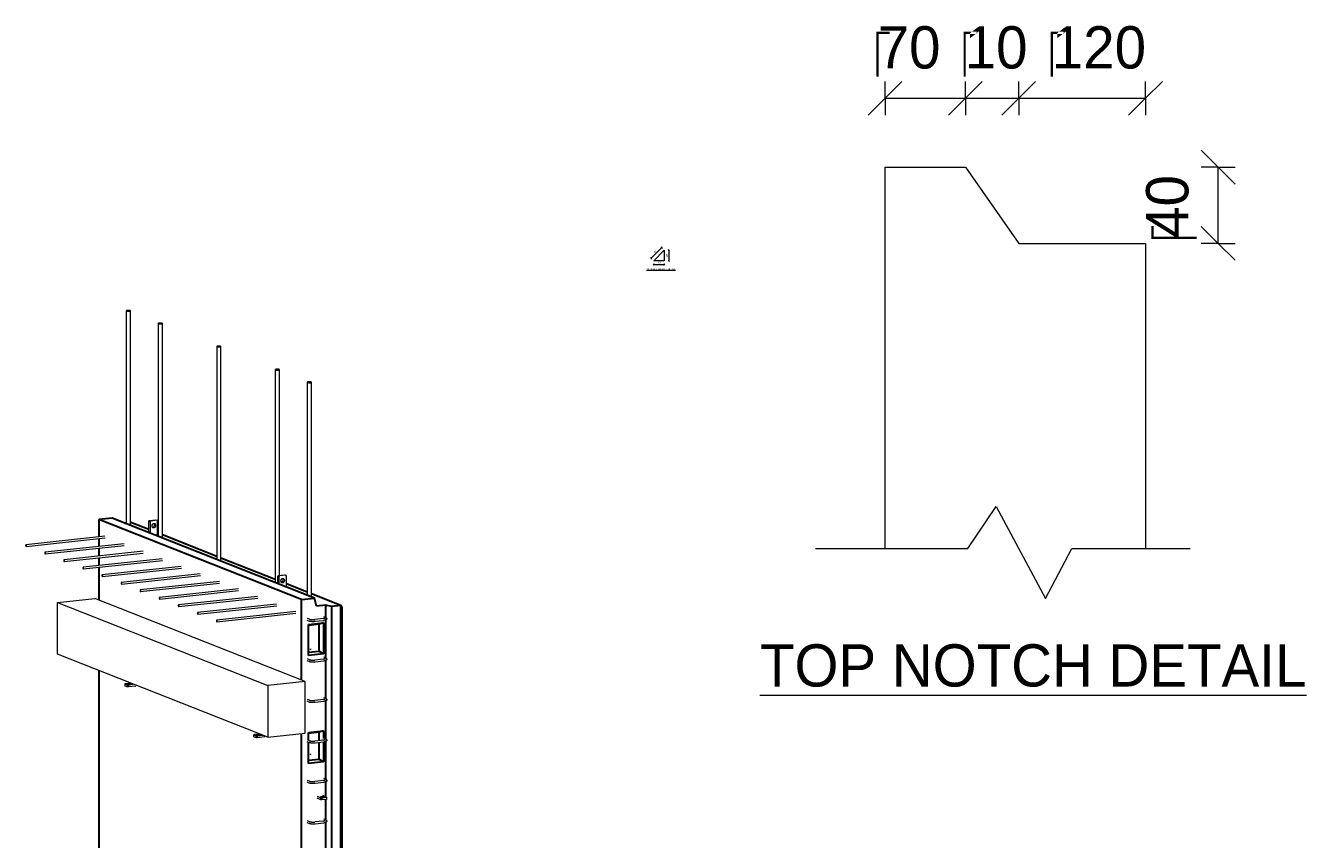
# Model space of a CAD drawing. Header units: millimetres. Extents: x 10540 to 36175, y -3467 to 18539.
# Drawn here: x 30115 to 36175, y 384 to 4236 of the extents above; entities that cross this region are included whole.
import ezdxf

# ---------------------------------------------------------------- set-up
doc = ezdxf.new("R2010")
doc.units = ezdxf.units.MM
for name, color, linetype, lineweight in [('A-ANNO-DIMS', 211, 'Continuous', 9), ('A-ANNO-DIMS-3', 211, 'Continuous', 9), ('A-ANNO-DIMS-80', 211, 'Continuous', 9), ('A-DETL-THIN', 151, 'Continuous', 18), ('A-GENM', 13, 'Continuous', 18), ('A-WALL', 113, 'Continuous', 25), ('G-ANNO-TEXT', 231, 'Continuous', 9), ('S-BEAM', 12, 'Continuous', 18), ('S-RBAR', 171, 'Continuous', 18)]:
    doc.layers.add(name, color=color, linetype=linetype, lineweight=lineweight)
doc.styles.add('Arial_3', font='arial.ttf', dxfattribs={"height": 7.5})
doc.styles.add('Nirmala UI Semilight_3', font='NirmalaS.ttf', dxfattribs={"height": 7.5})
doc.styles.add('Nirmala UI Semilight_4', font='NirmalaS.ttf', dxfattribs={"height": 200})
doc.styles.add('Nirmala UI Semilight_5', font='NirmalaS.ttf', dxfattribs={"height": 200})
doc.dimstyles.new('Arrow_Filled_-_2_5_NI_UI_5', dxfattribs={"dimscale": 304.8, "dimtxt": 7.85523, "dimasz": 0.019685, "dimexe": 0.009843, "dimexo": 0.0625, "dimgap": 0.009843, "dimtad": 1, "dimdec": 4, "dimzin": 0, "dimdsep": 46, "dimtxsty": 'Nirmala UI Semilight_3', "dimblk1": 'OBLIQUE', "dimblk2": 'OBLIQUE', "dimsah": 1, "dimcen": 0.09, "dimazin": 0, "dimtfac": 1, "dimtdec": 4, "dimtix": 1, "dimtmove": 0, "dimatfit": 3, "dimfxl": 0.009843, "dimfxlon": 1, "dimtvp": 1, "dimtolj": 1, "dimtzin": 0, "dimarcsym": 2})
doc.dimstyles.new('Arrow_Filled_-_2_5_NI_UI_6', dxfattribs={"dimscale": 304.8, "dimtxt": 209.472789, "dimasz": 0.524934, "dimexe": 0.262467, "dimexo": 0.0625, "dimgap": 0.262467, "dimtad": 1, "dimdec": 4, "dimzin": 0, "dimdsep": 46, "dimtxsty": 'Nirmala UI Semilight_4', "dimblk1": 'OBLIQUE', "dimblk2": 'OBLIQUE', "dimsah": 1, "dimcen": 0.09, "dimazin": 0, "dimtfac": 1, "dimtdec": 4, "dimtix": 1, "dimtmove": 2, "dimatfit": 3, "dimfxl": 0.262467, "dimfxlon": 1, "dimtvp": 1, "dimtolj": 1, "dimtzin": 0, "dimarcsym": 2})
doc.dimstyles.new('Arrow_Filled_-_2_5_NI_UI_7', dxfattribs={"dimscale": 304.8, "dimtxt": 209.472789, "dimasz": 0.524934, "dimexe": 0.262467, "dimexo": 0.0625, "dimgap": 0.262467, "dimtad": 1, "dimdec": 4, "dimzin": 0, "dimdsep": 46, "dimtxsty": 'Nirmala UI Semilight_4', "dimblk1": 'OBLIQUE', "dimblk2": 'OBLIQUE', "dimsah": 1, "dimcen": 0.09, "dimazin": 0, "dimtfac": 1, "dimtdec": 4, "dimtix": 1, "dimtmove": 0, "dimatfit": 3, "dimfxl": 0.262467, "dimfxlon": 1, "dimtvp": 1, "dimtolj": 1, "dimtzin": 0, "dimarcsym": 2})

# ---------------------------------------------------------------- blocks, each defined once
blk = doc.blocks.new('Rebar Bar - Part 864883769-431004-3D Ortho')
at = {"layer": 'S-RBAR'}
for p, q in [((19853.7, 1462.2), (19479.8, 1422.2)), ((19480.7, 1414.3), (19854.5, 1454.2))]:
    blk.add_line(p, q, dxfattribs=at)
for points in [[(19482.1, 1417.5, 0), (19482, 1418.5, 0), (19481.8, 1419.6, 0), (19481.6, 1420.5, 0), (19481.2, 1421.3, 0), (19480.7, 1421.8, 0), (19480.3, 1422.2, 0), (19479.8, 1422.2, 0), (19479.3, 1422, 0), (19478.9, 1421.5, 0), (19478.7, 1420.8, 0), (19478.5, 1420, 0), (19478.4, 1419, 0)], [(19478.4, 1419, 0), (19478.5, 1417.9, 0), (19478.7, 1416.9, 0), (19478.9, 1416, 0), (19479.3, 1415.2, 0), (19479.8, 1414.6, 0), (19480.3, 1414.3, 0), (19480.7, 1414.3, 0), (19481.2, 1414.5, 0), (19481.6, 1415, 0), (19481.8, 1415.6, 0), (19482, 1416.5, 0), (19482.1, 1417.5, 0)]]:
    blk.add_polyline3d(points, dxfattribs=at)
blk = doc.blocks.new('RR spread anchor face based - RR-SA-4_0-180-1726831-3D Ortho')
at = {"layer": 'A-GENM'}
for p, q in [((19159.1, 1887.8), (19161.3, 1892.9)), ((19159.1, 1835.6), (19159.1, 1887.8)), ((19164.6, 1885.6), (19159.1, 1887.8)), ((19161.3, 1892.9), (19192.3, 1896.3)), ((19161.3, 1892.9), (19166.8, 1890.7)), ((19166.8, 1890.7), (19164.6, 1885.6)), ((19164.6, 1885.6), (19164.6, 1833.4)), ((19197.9, 1894.1), (19166.8, 1890.7)), ((19192.3, 1896.3), (19197.9, 1894.1)), ((19200.1, 1889.4), (19197.9, 1894.1)), ((19200.1, 1819.7), (19200.1, 1889.4)), ((19174.4, 1865.8), (19174.4, 1869.7)), ((19184.8, 1869.7), (19184.8, 1873.6)), ((19190.3, 1871.4), (19190.3, 1867.5))]:
    blk.add_line(p, q, dxfattribs=at)
for points in [[(19174.4, 1869.7, 0), (19174.7, 1872, 0), (19175.5, 1874.2, 0), (19176.7, 1876.2, 0), (19178.4, 1877.8, 0), (19180.3, 1878.9, 0), (19182.4, 1879.4, 0), (19184.4, 1879.3, 0), (19186.4, 1878.6, 0), (19188, 1877.4, 0), (19189.3, 1875.7, 0), (19190.1, 1873.7, 0), (19190.3, 1871.4, 0)], [(19184.8, 1873.6, 0), (19184.5, 1875.9, 0), (19183.7, 1877.9, 0), (19182.7, 1879.4, 0)], [(19190.3, 1867.5, 0), (19190.1, 1865.2, 0), (19189.3, 1863, 0), (19188, 1861, 0), (19186.4, 1859.5, 0), (19184.4, 1858.4, 0), (19182.4, 1857.9, 0), (19180.3, 1857.9, 0), (19178.4, 1858.6, 0), (19176.7, 1859.8, 0), (19175.5, 1861.5, 0), (19174.7, 1863.6, 0), (19174.4, 1865.8, 0)], [(19176.8, 1860, 0), (19178.9, 1860.6, 0), (19180.8, 1861.7, 0), (19182.5, 1863.2, 0), (19183.7, 1865.2, 0), (19184.5, 1867.4, 0), (19184.8, 1869.7, 0)]]:
    blk.add_polyline3d(points, dxfattribs=at)
blk = doc.blocks.new('RR spread anchor face based - RR-SA-4_0-180-V3-3D Ortho')
at = {"layer": 'A-GENM'}
for p, q in [((19768.7, 1627.6), (19770.9, 1632.7)), ((19768.7, 1594.9), (19768.7, 1627.6)), ((19774.2, 1625.4), (19768.7, 1627.6)), ((19770.9, 1632.7), (19801.9, 1636)), ((19770.9, 1632.7), (19776.4, 1630.5)), ((19776.4, 1630.5), (19774.2, 1625.4)), ((19774.2, 1625.4), (19774.2, 1592.7)), ((19807.5, 1633.8), (19776.4, 1630.5)), ((19784, 1605.6), (19784, 1609.5)), ((19794.4, 1609.5), (19794.4, 1613.4)), ((19799.9, 1611.2), (19799.9, 1607.3)), ((19801.9, 1636), (19807.5, 1633.8)), ((19809.7, 1629.2), (19807.5, 1633.8)), ((19809.7, 1578.7), (19809.7, 1629.2))]:
    blk.add_line(p, q, dxfattribs=at)
for points in [[(19784, 1609.5, 0), (19784.2, 1611.8, 0), (19785, 1614, 0), (19786.3, 1616, 0), (19788, 1617.5, 0), (19789.9, 1618.6, 0), (19791.9, 1619.1, 0), (19794, 1619.1, 0), (19795.9, 1618.4, 0), (19797.6, 1617.2, 0), (19798.9, 1615.5, 0), (19799.7, 1613.4, 0), (19799.9, 1611.2, 0)], [(19799.9, 1607.3, 0), (19799.7, 1605, 0), (19798.9, 1602.8, 0), (19797.6, 1600.8, 0), (19795.9, 1599.2, 0), (19794, 1598.1, 0), (19791.9, 1597.6, 0), (19789.9, 1597.7, 0), (19788, 1598.4, 0), (19786.3, 1599.6, 0), (19785, 1601.3, 0), (19784.2, 1603.3, 0), (19784, 1605.6, 0)], [(19786.4, 1599.8, 0), (19788.5, 1600.3, 0), (19790.4, 1601.4, 0), (19792.1, 1603, 0), (19793.3, 1604.9, 0), (19794.1, 1607.1, 0), (19794.4, 1609.5, 0)], [(19794.4, 1613.4, 0), (19794.1, 1615.6, 0), (19793.3, 1617.7, 0), (19792.7, 1618.6, 0)]]:
    blk.add_polyline3d(points, dxfattribs=at)
blk = doc.blocks.new('Rebar Bar - Part 1026889929-431004-3D Ortho')
at = {"layer": 'S-RBAR'}
for p, q in [((19051.9, 2885.5), (19051.9, 1877.9)), ((19071.9, 1870), (19071.9, 2885.5))]:
    blk.add_line(p, q, dxfattribs=at)
for points in [[(19070.7, 2886.5, 0), (19069.2, 2886.9, 0), (19067.2, 2887.3, 0), (19064.9, 2887.5, 0), (19062.3, 2887.6, 0), (19059.7, 2887.5, 0), (19057.3, 2887.4, 0), (19055.1, 2887, 0), (19053.4, 2886.6, 0), (19052.3, 2886.1, 0), (19051.9, 2885.6, 0), (19052.1, 2885.1, 0), (19053, 2884.6, 0)], [(19053, 2884.6, 0), (19054.5, 2884.1, 0), (19056.5, 2883.8, 0), (19058.9, 2883.6, 0), (19061.4, 2883.5, 0), (19064, 2883.5, 0), (19066.5, 2883.7, 0), (19068.6, 2884, 0), (19070.3, 2884.4, 0), (19071.4, 2884.9, 0), (19071.9, 2885.4, 0), (19071.6, 2886, 0), (19070.7, 2886.5, 0)]]:
    blk.add_polyline3d(points, dxfattribs=at)
blk = doc.blocks.new('Rebar Bar - Part 1965062298-431004-3D Ortho')
at = {"layer": 'S-RBAR'}
for p, q in [((19908.3, 2547.4), (19908.3, 1539.8)), ((19928.3, 1531.9), (19928.3, 2547.4))]:
    blk.add_line(p, q, dxfattribs=at)
for points in [[(19927.2, 2548.3, 0), (19925.7, 2548.8, 0), (19923.7, 2549.1, 0), (19921.3, 2549.3, 0), (19918.8, 2549.4, 0), (19916.2, 2549.4, 0), (19913.7, 2549.2, 0), (19911.6, 2548.9, 0), (19909.9, 2548.5, 0), (19908.8, 2548, 0), (19908.3, 2547.5, 0), (19908.6, 2546.9, 0), (19909.4, 2546.4, 0)], [(19909.4, 2546.4, 0), (19910.9, 2546, 0), (19912.9, 2545.7, 0), (19915.3, 2545.4, 0), (19917.9, 2545.3, 0), (19920.5, 2545.4, 0), (19922.9, 2545.6, 0), (19925.1, 2545.9, 0), (19926.7, 2546.3, 0), (19927.9, 2546.8, 0), (19928.3, 2547.3, 0), (19928.1, 2547.8, 0), (19927.2, 2548.3, 0)]]:
    blk.add_polyline3d(points, dxfattribs=at)
blk = doc.blocks.new('Rebar Bar - Part 1814174108-431004-3D Ortho')
at = {"layer": 'S-RBAR'}
for p, q in [((19202.8, 2825.9), (19202.8, 1818.3)), ((19222.8, 1810.4), (19222.8, 2825.9))]:
    blk.add_line(p, q, dxfattribs=at)
for points in [[(19221.7, 2826.9, 0), (19220.2, 2827.3, 0), (19218.2, 2827.7, 0), (19215.8, 2827.9, 0), (19213.3, 2828, 0), (19210.7, 2827.9, 0), (19208.2, 2827.7, 0), (19206.1, 2827.4, 0), (19204.4, 2827, 0), (19203.3, 2826.5, 0), (19202.8, 2826, 0), (19203.1, 2825.5, 0), (19204, 2825, 0)], [(19204, 2825, 0), (19205.5, 2824.5, 0), (19207.5, 2824.2, 0), (19209.8, 2824, 0), (19212.4, 2823.9, 0), (19215, 2823.9, 0), (19217.5, 2824.1, 0), (19219.6, 2824.4, 0), (19221.3, 2824.8, 0), (19222.4, 2825.3, 0), (19222.8, 2825.8, 0), (19222.6, 2826.4, 0), (19221.7, 2826.9, 0)]]:
    blk.add_polyline3d(points, dxfattribs=at)
blk = doc.blocks.new('Rebar Bar - Part 1814174108-V4-3D Ortho')
at = {"layer": 'S-RBAR'}
for p, q in [((19756.8, 2607.2), (19756.8, 1599.6)), ((19776.8, 1633.3), (19776.8, 2607.2))]:
    blk.add_line(p, q, dxfattribs=at)
for points in [[(19775.7, 2608.1, 0), (19774.2, 2608.6, 0), (19772.2, 2608.9, 0), (19769.8, 2609.2, 0), (19767.3, 2609.3, 0), (19764.7, 2609.2, 0), (19762.2, 2609, 0), (19760.1, 2608.7, 0), (19758.4, 2608.3, 0), (19757.3, 2607.8, 0), (19756.8, 2607.3, 0), (19757.1, 2606.8, 0), (19757.9, 2606.2, 0)], [(19757.9, 2606.2, 0), (19759.4, 2605.8, 0), (19761.4, 2605.5, 0), (19763.8, 2605.2, 0), (19766.4, 2605.1, 0), (19769, 2605.2, 0), (19771.4, 2605.4, 0), (19773.6, 2605.7, 0), (19775.3, 2606.1, 0), (19776.4, 2606.6, 0), (19776.8, 2607.1, 0), (19776.6, 2607.6, 0), (19775.7, 2608.1, 0)]]:
    blk.add_polyline3d(points, dxfattribs=at)
blk = doc.blocks.new('RR spread anchor face based - RR-SA-2_5-200-V5-3D Ortho')
at = {"layer": 'A-GENM'}
for p, q in [((19048.5, 1120.7), (19045.2, 1119.8)), ((19045.2, 1119.8), (19056.7, 1115.3)), ((19045.2, 1119.8), (19045.2, 1110)), ((19056.7, 1105.5), (19045.2, 1110)), ((19072.3, 1123.3), (19048.5, 1120.7)), ((19056.7, 1115.3), (19062.3, 1115.3)), ((19056.7, 1115.3), (19056.7, 1105.5)), ((19062.3, 1105.5), (19056.7, 1105.5)), ((19061.5, 1120.3), (19066.8, 1120.8)), ((19062.3, 1115.3), (19086.2, 1117.8)), ((19062.3, 1115.3), (19062.3, 1105.5)), ((19097.8, 1109.3), (19062.3, 1105.5)), ((19073.3, 1118.3), (19068, 1117.7))]:
    blk.add_line(p, q, dxfattribs=at)
for points in [[(19068, 1117.7, 0), (19066.2, 1117.6, 0), (19064.4, 1117.6, 0), (19062.6, 1117.6, 0), (19061, 1117.8, 0), (19059.6, 1118, 0), (19058.5, 1118.3, 0), (19057.9, 1118.7, 0), (19057.7, 1119.1, 0), (19058, 1119.4, 0), (19058.8, 1119.8, 0), (19060, 1120.1, 0), (19061.5, 1120.3, 0)], [(19066.8, 1120.8, 0), (19068.5, 1121, 0), (19070.4, 1121, 0), (19072.1, 1120.9, 0), (19073.8, 1120.8, 0), (19075.2, 1120.5, 0), (19076.3, 1120.2, 0), (19076.9, 1119.9, 0)], [(19077, 1119.5, 0), (19076.7, 1119.1, 0), (19075.9, 1118.8, 0), (19074.8, 1118.5, 0), (19073.3, 1118.3, 0)]]:
    blk.add_polyline3d(points, dxfattribs=at)
blk = doc.blocks.new('Rebar Bar - Part 1534017773-431004-3D Ortho')
at = {"layer": 'S-RBAR'}
for p, q in [((19906.8, 1422.1), (19916.5, 1418.3)), ((19919.4, 1425.7), (19909.7, 1429.5))]:
    blk.add_line(p, q, dxfattribs=at)
blk = doc.blocks.new('Rebar Bar - Part 2227165887-431004-3D Ortho')
at = {"layer": 'S-RBAR'}
for points in [[(19916.5, 1418.3, 0), (19917, 1418.1, 0), (19917.5, 1417.9, 0), (19918, 1417.7, 0), (19918.6, 1417.6, 0), (19919.2, 1417.4, 0), (19919.7, 1417.3, 0), (19920.3, 1417.2, 0), (19921, 1417, 0), (19921.6, 1416.9, 0), (19922.3, 1416.8, 0), (19923, 1416.7, 0), (19923.6, 1416.6, 0), (19924.4, 1416.5, 0), (19925.1, 1416.4, 0), (19925.8, 1416.3, 0), (19926.6, 1416.2, 0), (19927.3, 1416.1, 0), (19928.1, 1416.1, 0), (19928.9, 1416, 0), (19929.7, 1416, 0), (19930.5, 1415.9, 0), (19931.3, 1415.9, 0), (19932.1, 1415.8, 0), (19933, 1415.8, 0), (19933.8, 1415.8, 0), (19934.6, 1415.8, 0), (19935.5, 1415.8, 0), (19936.3, 1415.8, 0), (19937.1, 1415.8, 0), (19938, 1415.8, 0), (19938.8, 1415.8, 0), (19939.6, 1415.9, 0), (19940.4, 1415.9, 0), (19941.2, 1415.9, 0), (19942, 1416, 0), (19942.8, 1416, 0), (19943.6, 1416.1, 0), (19944.4, 1416.2, 0), (19945.1, 1416.2, 0), (19945.3, 1416.3, 0)], [(19919.4, 1425.7, 0), (19919.7, 1425.6, 0), (19920, 1425.5, 0), (19920.3, 1425.4, 0), (19920.7, 1425.3, 0), (19921.1, 1425.2, 0), (19921.6, 1425.1, 0), (19922, 1425, 0), (19922.5, 1424.9, 0), (19923.1, 1424.8, 0), (19923.6, 1424.7, 0), (19924.2, 1424.6, 0), (19924.8, 1424.5, 0), (19925.4, 1424.4, 0), (19926, 1424.3, 0), (19926.7, 1424.2, 0), (19927.4, 1424.2, 0), (19928.1, 1424.1, 0), (19928.8, 1424, 0), (19929.5, 1424, 0), (19930.2, 1423.9, 0), (19930.9, 1423.9, 0), (19931.7, 1423.9, 0), (19932.4, 1423.8, 0), (19933.2, 1423.8, 0), (19933.9, 1423.8, 0), (19934.7, 1423.8, 0), (19935.5, 1423.8, 0), (19936.2, 1423.8, 0), (19937, 1423.8, 0), (19937.8, 1423.8, 0), (19938.5, 1423.8, 0), (19939.3, 1423.9, 0), (19940, 1423.9, 0), (19940.8, 1423.9, 0), (19941.5, 1424, 0), (19942.2, 1424, 0), (19942.9, 1424.1, 0), (19943.6, 1424.1, 0), (19944.3, 1424.2, 0), (19944.5, 1424.2, 0)]]:
    blk.add_polyline3d(points, dxfattribs=at)
blk = doc.blocks.new('Rebar Bar - Part 3241041724-431004-3D Ortho')
at = {"layer": 'S-RBAR'}
for p, q in [((19985.4, 1428.6), (19944.5, 1424.2)), ((19945.3, 1416.3), (19986.3, 1420.6))]:
    blk.add_line(p, q, dxfattribs=at)
blk = doc.blocks.new('Rebar Bar - Part 2227165887-V6-3D Ortho')
at = {"layer": 'S-RBAR'}
for points in [[(19993.5, 1430.4, 0), (19993.5, 1430.4, 0), (19993.4, 1430.3, 0), (19993.3, 1430.2, 0), (19993.1, 1430.2, 0), (19992.8, 1430.1, 0), (19992.6, 1430, 0), (19992.2, 1429.9, 0), (19991.9, 1429.8, 0), (19991.5, 1429.6, 0), (19991.1, 1429.5, 0), (19990.6, 1429.4, 0), (19990.2, 1429.3, 0), (19989.7, 1429.2, 0), (19989.1, 1429.1, 0), (19988.6, 1429, 0), (19988, 1428.9, 0), (19987.4, 1428.8, 0), (19986.8, 1428.8, 0), (19986.1, 1428.7, 0), (19985.5, 1428.6, 0), (19985.4, 1428.6, 0)], [(19995.8, 1433.9, 0), (19996.3, 1433.7, 0), (19996.8, 1433.5, 0), (19997.2, 1433.2, 0), (19997.7, 1433, 0), (19998.2, 1432.7, 0), (19998.6, 1432.3, 0), (19999.1, 1431.9, 0), (19999.5, 1431.4, 0), (19999.9, 1430.8, 0), (20000.3, 1430, 0), (20000.5, 1429.2, 0), (20000.6, 1428.3, 0), (20000.5, 1427.3, 0), (20000.3, 1426.5, 0), (19999.9, 1425.7, 0), (19999.5, 1425.1, 0), (19999.1, 1424.6, 0), (19998.6, 1424.2, 0), (19998.2, 1423.9, 0), (19997.7, 1423.6, 0), (19997.2, 1423.3, 0), (19996.8, 1423.1, 0), (19996.3, 1422.8, 0), (19995.8, 1422.6, 0), (19995.3, 1422.5, 0), (19994.8, 1422.3, 0), (19994.3, 1422.1, 0), (19993.7, 1422, 0), (19993.1, 1421.8, 0), (19992.6, 1421.7, 0), (19991.9, 1421.5, 0), (19991.3, 1421.4, 0), (19990.7, 1421.3, 0), (19990, 1421.2, 0), (19989.3, 1421, 0), (19988.6, 1420.9, 0), (19987.9, 1420.8, 0), (19987.2, 1420.8, 0), (19986.5, 1420.7, 0), (19986.3, 1420.6, 0)], [(19993.5, 1426.2, 0), (19993.4, 1426.2, 0), (19993.3, 1426.3, 0), (19993.1, 1426.4, 0)]]:
    blk.add_polyline3d(points, dxfattribs=at)
blk = doc.blocks.new('Rebar Bar - Part 3098984773-431004-3D Ortho')
at = {"layer": 'S-RBAR'}
for p, q in [((19983.2, 1430.3), (19986.9, 1428.8)), ((19995.8, 1433.9), (19986.1, 1437.7))]:
    blk.add_line(p, q, dxfattribs=at)
blk = doc.blocks.new('Rebar Bar - Part 1534017773-V7-3D Ortho')
at = {"layer": 'S-RBAR'}
for p, q in [((19906.8, 1038.9), (19916.5, 1035)), ((19919.4, 1042.5), (19910, 1046.2))]:
    blk.add_line(p, q, dxfattribs=at)
blk = doc.blocks.new('Rebar Bar - Part 3098984773-V8-3D Ortho')
at = {"layer": 'S-RBAR'}
for p, q in [((19981.1, 856.2), (19986.9, 853.9)), ((19995.8, 859), (19986.1, 862.9))]:
    blk.add_line(p, q, dxfattribs=at)
blk = doc.blocks.new('RR spread anchor face based - RR-SA-2_5-200-V10-3D Ortho')
at = {"layer": 'A-GENM'}
for p, q in [((19658.1, 880.1), (19654.8, 879.1)), ((19654.8, 879.1), (19666.3, 874.6)), ((19654.8, 869.3), (19654.8, 879.1)), ((19666.3, 864.8), (19654.8, 869.3)), ((19681.9, 882.6), (19658.1, 880.1)), ((19666.3, 874.6), (19671.9, 874.6)), ((19666.3, 864.8), (19666.3, 874.6)), ((19671.9, 864.8), (19666.3, 864.8)), ((19671.1, 879.6), (19676.4, 880.2)), ((19671.9, 874.6), (19695.8, 877.1)), ((19671.9, 874.6), (19671.9, 864.8)), ((19707.4, 868.6), (19671.9, 864.8)), ((19682.9, 877.6), (19677.5, 877))]:
    blk.add_line(p, q, dxfattribs=at)
for points in [[(19677.5, 877, 0), (19675.8, 876.9, 0), (19674, 876.9, 0), (19672.2, 876.9, 0), (19670.5, 877.1, 0), (19669.1, 877.3, 0), (19668.1, 877.7, 0), (19667.5, 878, 0), (19667.3, 878.4, 0), (19667.6, 878.8, 0), (19668.4, 879.1, 0), (19669.6, 879.4, 0), (19671.1, 879.6, 0)], [(19676.4, 880.2, 0), (19678.1, 880.3, 0), (19679.9, 880.3, 0), (19681.7, 880.3, 0), (19683.4, 880.1, 0), (19684.8, 879.9, 0), (19685.8, 879.6, 0), (19686.5, 879.2, 0)], [(19686.6, 878.8, 0), (19686.3, 878.5, 0), (19685.5, 878.1, 0), (19684.4, 877.8, 0), (19682.9, 877.6, 0)]]:
    blk.add_polyline3d(points, dxfattribs=at)
blk = doc.blocks.new('RR spread anchor face based - RR-SA-2_5-250-1726823-3D Ortho')
at = {"layer": 'A-GENM'}
for p, q in [((19942.6, -431.1), (19959.9, -438)), ((19959.9, -447.7), (19942.6, -440.9)), ((19962.2, -435.3), (19959.4, -434.2)), ((19959.9, -438), (19964.4, -438.6)), ((19959.9, -447.7), (19959.9, -438)), ((19964.4, -448.4), (19959.9, -447.7)), ((19964.4, -438.6), (19986.6, -436.3)), ((19964.4, -438.6), (19964.4, -448.4)), ((19986.6, -446), (19964.4, -448.4)), ((19986.5, -435.1), (19969.2, -428.3)), ((19971.8, -432.9), (19974.6, -434)), ((19974.6, -434), (19975.2, -434.3)), ((19986.6, -436.3), (19986.5, -435.1)), ((19986.6, -436.3), (19986.6, -446))]:
    blk.add_line(p, q, dxfattribs=at)
for points in [[(19959.4, -434.2, 0), (19958.8, -433.8, 0), (19958.6, -433.5, 0), (19958.9, -433.1, 0), (19959.7, -432.8, 0), (19960.9, -432.5, 0), (19962.4, -432.2, 0), (19964.1, -432.1, 0), (19965.9, -432.1, 0), (19967.7, -432.2, 0), (19969.4, -432.3, 0), (19970.8, -432.6, 0), (19971.8, -432.9, 0)], [(19975.4, -434.7, 0), (19975.1, -435.1, 0), (19974.3, -435.4, 0), (19973.1, -435.7, 0), (19971.6, -435.9, 0), (19969.9, -436, 0), (19968.1, -436.1, 0), (19966.3, -436, 0), (19964.6, -435.8, 0), (19963.2, -435.6, 0), (19962.2, -435.3, 0)]]:
    blk.add_polyline3d(points, dxfattribs=at)
blk = doc.blocks.new('Rebar Bar - Part 776176355-431004-3D Ortho')
at = {"layer": 'S-RBAR'}
blk.add_polyline3d([(19920.1, 1284.2, 0), (19921.5, 1284.3, 0), (19922.9, 1284.4, 0), (19924.3, 1284.5, 0), (19925.6, 1284.6, 0), (19927, 1284.7, 0), (19927.3, 1284.8, 0)], dxfattribs=at)
blk = doc.blocks.new('DIMBLOCK92-CHAMFER DETAIL')
at = {"layer": 'A-ANNO-DIMS-3'}
for p, q in [((33086.5, 3104.9), (33083.5, 3101.9)), ((33086.5, 3104.9), (33089.5, 3107.9)), ((33086.5, 3104.9), (33086.5, 3107.9)), ((33086.5, 3104.9), (33136.5, 3104.9)), ((33086.5, 3104.9), (33086.5, 3101.9)), ((33136.5, 3104.9), (33133.5, 3101.9)), ((33136.5, 3104.9), (33139.5, 3107.9)), ((33136.5, 3104.9), (33136.5, 3107.9)), ((33136.5, 3104.9), (33136.5, 3101.9))]:
    blk.add_line(p, q, dxfattribs=at)
at = {"layer": 'A-ANNO-DIMS-3', "color": 0, "insert": (33106.6, 3117.7), "char_height": 7.5, "width": 11.654, "attachment_point": 1, "line_spacing_factor": 1.142579, "style": 'Nirmala UI Semilight_3'}
blk.add_mtext('\u202a10', dxfattribs=at)
blk = doc.blocks.new('_Oblique')
at = {"color": 0, "linetype": 'ByBlock', "lineweight": -2}
blk.add_line((-0.5, -0.5), (0.5, 0.5), dxfattribs=at)
blk = doc.blocks.new('DIMBLOCK93-CHAMFER DETAIL')
at = {"layer": 'A-ANNO-DIMS-3'}
for p, q in [((33157.5, 3172.8), (33154.5, 3175.8)), ((33157.5, 3172.8), (33154.5, 3172.8)), ((33157.5, 3172.8), (33157.5, 3122.8)), ((33157.5, 3172.8), (33160.5, 3169.8)), ((33157.5, 3172.8), (33160.5, 3172.8)), ((33157.5, 3122.8), (33154.5, 3125.8)), ((33157.5, 3122.8), (33154.5, 3122.8)), ((33157.5, 3122.8), (33160.5, 3119.8)), ((33157.5, 3122.8), (33160.5, 3122.8))]:
    blk.add_line(p, q, dxfattribs=at)
at = {"layer": 'A-ANNO-DIMS-3', "color": 0, "insert": (33144.7, 3142.9), "char_height": 7.5, "width": 11.654, "attachment_point": 1, "rotation": 90, "line_spacing_factor": 1.142579, "style": 'Nirmala UI Semilight_3'}
blk.add_mtext('\u202a10', dxfattribs=at)
blk = doc.blocks.new('DIMBLOCK94-CHAMFER DETAIL')
at = {"layer": 'A-ANNO-DIMS-3'}
for p, q in [((33074.6, 3134.7), (33124.6, 3184.7)), ((33124.6, 3184.7), (33122.5, 3186.8)), ((33124.6, 3184.7), (33124.6, 3188.9)), ((33124.6, 3184.7), (33124.6, 3180.4)), ((33124.6, 3184.7), (33126.7, 3182.5)), ((33074.6, 3134.7), (33072.5, 3136.8)), ((33074.6, 3134.7), (33074.6, 3138.9)), ((33074.6, 3134.7), (33074.6, 3130.4)), ((33074.6, 3134.7), (33076.7, 3132.5))]:
    blk.add_line(p, q, dxfattribs=at)
at = {"layer": 'A-ANNO-DIMS-3', "color": 0, "insert": (33087.1, 3165.2), "char_height": 7.5, "width": 11.826, "attachment_point": 1, "rotation": 45, "line_spacing_factor": 1.142579, "style": 'Nirmala UI Semilight_3'}
blk.add_mtext('\u202a14', dxfattribs=at)
blk = doc.blocks.new('DIMBLOCK95-TOP NOTCH DETAIL')
at = {"layer": 'A-ANNO-DIMS-80'}
for p, q in [((34181.2, 3891.8), (34261.2, 3971.8)), ((34181.2, 3891.8), (34181.2, 3971.8)), ((34561.2, 3891.8), (34641.2, 3971.8)), ((34561.2, 3891.8), (34561.2, 3971.8)), ((34181.2, 3891.8), (34101.2, 3811.8)), ((34181.2, 3891.8), (34561.2, 3891.8)), ((34181.2, 3891.8), (34181.2, 3811.8)), ((34561.2, 3891.8), (34481.2, 3811.8)), ((34561.2, 3891.8), (34561.2, 3811.8))]:
    blk.add_line(p, q, dxfattribs=at)
at = {"layer": 'A-ANNO-DIMS-80', "color": 0, "insert": (34146, 4232.7), "char_height": 200, "width": 356.485, "attachment_point": 1, "line_spacing_factor": 1.142579, "style": 'Nirmala UI Semilight_4'}
blk.add_mtext('\u202a70', dxfattribs=at)
blk = doc.blocks.new('DIMBLOCK96-TOP NOTCH DETAIL')
at = {"layer": 'A-ANNO-DIMS-80'}
for p, q in [((34561.2, 3891.8), (34641.2, 3971.8)), ((34561.2, 3891.8), (34561.2, 3971.8)), ((34813.6, 3891.8), (34893.6, 3971.8)), ((34813.6, 3891.8), (34813.6, 3971.8)), ((34561.2, 3891.8), (34481.2, 3811.8)), ((34561.2, 3891.8), (34813.6, 3891.8)), ((34561.2, 3891.8), (34561.2, 3811.8)), ((34813.6, 3891.8), (34733.6, 3811.8)), ((34813.6, 3891.8), (34813.6, 3811.8))]:
    blk.add_line(p, q, dxfattribs=at)
at = {"layer": 'A-ANNO-DIMS-80', "color": 0, "insert": (34557.9, 4232.7), "char_height": 200, "width": 310.781, "attachment_point": 1, "line_spacing_factor": 1.142579, "style": 'Nirmala UI Semilight_4'}
blk.add_mtext('\u202a10', dxfattribs=at)
blk = doc.blocks.new('DIMBLOCK97-TOP NOTCH DETAIL')
at = {"layer": 'A-ANNO-DIMS-80'}
for p, q in [((34813.6, 3891.8), (34893.6, 3971.8)), ((34813.6, 3891.8), (34813.6, 3971.8)), ((35413.6, 3891.8), (35493.6, 3971.8)), ((35413.6, 3891.8), (35413.6, 3971.8)), ((34813.6, 3891.8), (34733.6, 3811.8)), ((34813.6, 3891.8), (35413.6, 3891.8)), ((34813.6, 3891.8), (34813.6, 3811.8)), ((35413.6, 3891.8), (35333.6, 3811.8)), ((35413.6, 3891.8), (35413.6, 3811.8))]:
    blk.add_line(p, q, dxfattribs=at)
at = {"layer": 'A-ANNO-DIMS-80', "color": 0, "insert": (34970.1, 4232.7), "char_height": 200, "width": 493.594, "attachment_point": 1, "line_spacing_factor": 1.142579, "style": 'Nirmala UI Semilight_4'}
blk.add_mtext('\u202a120', dxfattribs=at)
blk = doc.blocks.new('DIMBLOCK98-TOP NOTCH DETAIL')
at = {"layer": 'A-ANNO-DIMS-80'}
for p, q in [((35757.2, 3565.5), (35677.2, 3645.5)), ((35757.2, 3565.5), (35677.2, 3565.5)), ((35757.2, 3205), (35757.2, 3565.5)), ((35757.2, 3565.5), (35837.2, 3485.5)), ((35757.2, 3565.5), (35837.2, 3565.5)), ((35757.2, 3205), (35677.2, 3285)), ((35757.2, 3205), (35677.2, 3205)), ((35757.2, 3205), (35837.2, 3125)), ((35757.2, 3205), (35837.2, 3205))]:
    blk.add_line(p, q, dxfattribs=at)
at = {"layer": 'A-ANNO-DIMS-80', "color": 0, "insert": (35416.3, 3231), "char_height": 200, "width": 370.196, "attachment_point": 1, "rotation": 90, "line_spacing_factor": 1.142579, "style": 'Nirmala UI Semilight_4'}
blk.add_mtext('\u202a40', dxfattribs=at)

msp = doc.modelspace()

# ---------------------------------------------------------------- linework, layer by layer
at = {"layer": 'A-DETL-THIN', "lineweight": 9}
for p, q in [((34181.19593, 1760.77489), (34181.19593, 3565.45823)), ((34181.19593, 3565.45823), (34561.19593, 3565.45823)), ((34561.19593, 3565.45823), (34813.56957, 3205.03133)), ((34813.56957, 3205.03133), (35413.56957, 3205.03133)), ((35413.56957, 3205.03133), (35413.56957, 1760.77489)), ((34572.17572, 1760.77489), (34706.38202, 1959.7439)), ((34706.38202, 1959.7439), (34940.58181, 1523.30928)), ((33852.17572, 1760.77489), (34572.17572, 1760.77489)), ((34940.58181, 1523.30928), (35064.21052, 1760.77489)), ((35064.21052, 1760.77489), (35624.21052, 1760.77489))]:
    msp.add_line(p, q, dxfattribs=at)
at = {"layer": 'A-DETL-THIN'}
for p, q in [((33136.46477, 3172.79249), (33086.46477, 3122.79249)), ((33136.46477, 3172.79249), (33136.46477, 3122.79249)), ((33136.46477, 3122.79249), (33086.46477, 3122.79249))]:
    msp.add_line(p, q, dxfattribs=at)
at = {"layer": 'A-WALL'}
for p, q in [((30523.48775, 1904.50901), (30461.28732, 1897.85746)), ((30461.28732, 1897.85746), (30461.28732, 1815.45321)), ((31419.41472, 1519.56334), (30461.28732, 1897.85746)), ((31481.61515, 1526.21488), (30523.48775, 1904.50901)), ((30583.03938, 1880.99644), (30590.78378, 1881.82461)), ((30610.66476, 1883.95062), (30611.36055, 1884.02503)), ((30611.36055, 1884.02503), (30611.97081, 1883.98548)), ((30697.98436, 1850.02505), (30611.97081, 1883.98548)), ((30741.97125, 1832.65785), (30739.00663, 1833.82837)), ((31018.96251, 1723.29436), (30761.72488, 1824.8586)), ((30461.28732, 1807.56812), (30461.28732, 1770.15749)), ((30461.28732, 1762.38938), (30461.28732, 1724.86176)), ((30461.28732, 1717.09366), (30461.28732, 1679.51006)), ((31295.95376, 1613.93086), (31038.71614, 1715.4951)), ((30461.28732, 1671.63032), (30461.28732, 1516.17948)), ((31328.63315, 1601.02817), (31323.13585, 1603.19865)), ((31447.22243, 1554.20598), (31348.58859, 1593.14923)), ((31419.41472, 1519.56334), (31481.61515, 1526.21488)), ((31419.41472, 1137.88535), (31419.41472, 1519.56334)), ((31606.61261, 1491.27451), (31467.10328, 1546.35649)), ((31490.48576, 1488.01702), (31481.61515, 1526.21488)), ((31534.73266, 1492.74866), (31490.48576, 1488.01702)), ((31534.73266, 1434.17616), (31534.73266, 1492.74866)), ((31562.06935, 1486.40636), (31534.73266, 1492.74866)), ((31606.42012, 1491.14911), (31562.06935, 1486.40636)), ((31562.06935, 1486.40636), (31562.06935, -3460.72756)), ((31606.61261, 1491.27451), (31606.42012, 1491.14911)), ((31606.42012, -3455.98481), (31606.42012, 1491.14911)), ((31610.67531, 1484.57483), (31606.61261, 1491.27451)), ((31610.67531, 1484.57483), (31610.67531, -3453.21277)), ((31452.67746, 1253.98845), (31452.67746, 1400.78768)), ((31503.22982, 1402.19934), (31452.67946, 1396.79362)), ((31452.67951, 1400.79016), (31523.6444, 1408.37894)), ((31523.64173, 1408.37774), (31503.22982, 1402.19934)), ((31503.22982, 1274.97334), (31503.22982, 1402.19934)), ((31523.64644, 1408.3769), (31523.64644, 1261.57768)), ((31534.73266, 1242.55423), (31534.73266, 1422.68269)), ((31452.67768, 1269.56743), (31503.22982, 1274.97334)), ((31503.22982, 1274.97334), (31523.64173, 1261.57851)), ((31523.6444, 1261.5752), (31452.67951, 1253.98641)), ((31534.73266, 1050.93231), (31534.73266, 1231.06077)), ((30461.28732, 1182.49508), (30461.28732, -981.01828)), ((31534.73266, 859.31039), (31534.73266, 1039.43885)), ((31419.41472, -3466.71704), (31419.41472, 883.95437)), ((31452.67746, 853.01648), (31452.67746, 889.43704)), ((31503.22982, 890.8487), (31452.67946, 885.44298)), ((31452.67951, 889.43952), (31523.6444, 897.02831)), ((31523.64173, 897.0271), (31503.22982, 890.8487)), ((31503.22982, 851.3695), (31503.22982, 890.8487)), ((31523.64644, 897.02627), (31523.64644, 861.16757)), ((31523.64644, 854.78778), (31523.64644, 853.73702)), ((31452.67746, 742.63782), (31452.67746, 844.49754)), ((31503.22982, 763.6227), (31503.22982, 843.60139)), ((31523.64644, 845.62359), (31523.64644, 750.22704)), ((31534.73266, 667.68846), (31534.73266, 847.81692)), ((31452.67768, 758.2168), (31503.22982, 763.6227)), ((31523.6444, 750.22456), (31452.67951, 742.63578)), ((31503.22982, 763.6227), (31523.64173, 750.22787)), ((31534.73266, 585.70365), (31534.73266, 656.195)), ((31534.73266, 476.06654), (31534.73266, 572.74875)), ((31534.73266, 284.44462), (31534.73266, 464.57308))]:
    msp.add_line(p, q, dxfattribs=at)
at = {"layer": 'S-BEAM'}
for p, q in [((30265.40902, 1504.49841), (30442.82123, 1523.47038)), ((31437.8808, 1130.59445), (30442.82123, 1523.47038)), ((30265.40902, 1259.83303), (30265.40902, 1504.49841)), ((30265.40902, 1504.49841), (31260.46859, 1111.62248)), ((31260.46859, 866.95711), (30265.40902, 1259.83303)), ((31437.8808, 1130.59445), (31260.46859, 1111.62248)), ((31260.46859, 1111.62248), (31260.46859, 866.95711)), ((31437.8808, 885.92908), (31437.8808, 1130.59445)), ((31260.46859, 866.95711), (31437.8808, 885.92908))]:
    msp.add_line(p, q, dxfattribs=at)

# ---------------------------------------------------------------- block references
at = {"layer": 'A-GENM'}
for name, p in [('RR spread anchor face based - RR-SA-4_0-180-1726831-3D Ortho', (11538.89926, 0)), ('RR spread anchor face based - RR-SA-4_0-180-V3-3D Ortho', (11538.89926, 0)), ('RR spread anchor face based - RR-SA-2_5-200-V5-3D Ortho', (11538.89926, 0)), ('RR spread anchor face based - RR-SA-2_5-200-V10-3D Ortho', (11538.89926, 0)), ('RR spread anchor face based - RR-SA-2_5-250-1726823-3D Ortho', (11552.20518, 1019.23087))]:
    msp.add_blockref(name, p, dxfattribs=at)
at = {"layer": 'S-RBAR'}
for name, p in [('Rebar Bar - Part 1026889929-431004-3D Ortho', (11538.89926, 0)), ('Rebar Bar - Part 1814174108-431004-3D Ortho', (11538.89926, 0)), ('Rebar Bar - Part 1814174108-431004-3D Ortho', (11815.89052, -109.3635)), ('Rebar Bar - Part 1814174108-V4-3D Ortho', (11538.89926, 0)), ('Rebar Bar - Part 1965062298-431004-3D Ortho', (11538.89926, 0)), ('Rebar Bar - Part 864883769-431004-3D Ortho', (10636.16917, 356.42179)), ('Rebar Bar - Part 864883769-431004-3D Ortho', (10726.44218, 320.77962)), ('Rebar Bar - Part 864883769-431004-3D Ortho', (10816.71519, 285.13744)), ('Rebar Bar - Part 864883769-431004-3D Ortho', (10906.9882, 249.49526)), ('Rebar Bar - Part 864883769-431004-3D Ortho', (10997.26121, 213.85308)), ('Rebar Bar - Part 864883769-431004-3D Ortho', (11087.53422, 178.2109)), ('Rebar Bar - Part 864883769-431004-3D Ortho', (11177.80722, 142.56872)), ('Rebar Bar - Part 864883769-431004-3D Ortho', (11268.08023, 106.92654)), ('Rebar Bar - Part 864883769-431004-3D Ortho', (11358.35324, 71.28436)), ('Rebar Bar - Part 864883769-431004-3D Ortho', (11448.62625, 35.64218)), ('Rebar Bar - Part 864883769-431004-3D Ortho', (11538.89926, 0)), ('Rebar Bar - Part 1534017773-431004-3D Ortho', (11538.89926, 0)), ('Rebar Bar - Part 2227165887-431004-3D Ortho', (11538.89926, 0)), ('Rebar Bar - Part 3241041724-431004-3D Ortho', (11538.89926, 0)), ('Rebar Bar - Part 3098984773-431004-3D Ortho', (11538.89926, 0)), ('Rebar Bar - Part 2227165887-V6-3D Ortho', (11538.89926, 0)), ('Rebar Bar - Part 776176355-431004-3D Ortho', (11538.89926, 0)), ('Rebar Bar - Part 1534017773-431004-3D Ortho', (11538.89926, -191.62192)), ('Rebar Bar - Part 2227165887-431004-3D Ortho', (11538.89926, -191.62192)), ('Rebar Bar - Part 3241041724-431004-3D Ortho', (11538.89926, -191.62192)), ('Rebar Bar - Part 3098984773-431004-3D Ortho', (11538.89926, -191.62192)), ('Rebar Bar - Part 2227165887-V6-3D Ortho', (11538.89926, -191.62192)), ('Rebar Bar - Part 1534017773-V7-3D Ortho', (11538.89926, 0)), ('Rebar Bar - Part 2227165887-431004-3D Ortho', (11538.89926, -383.24385)), ('Rebar Bar - Part 3241041724-431004-3D Ortho', (11538.89926, -383.24385)), ('Rebar Bar - Part 3098984773-431004-3D Ortho', (11538.89926, -383.24385)), ('Rebar Bar - Part 2227165887-V6-3D Ortho', (11538.89926, -383.24385)), ('Rebar Bar - Part 1534017773-431004-3D Ortho', (11538.89926, -574.86577)), ('Rebar Bar - Part 2227165887-431004-3D Ortho', (11538.89926, -574.86577)), ('Rebar Bar - Part 3241041724-431004-3D Ortho', (11538.89926, -574.86577)), ('Rebar Bar - Part 3098984773-V8-3D Ortho', (11538.89926, 0)), ('Rebar Bar - Part 2227165887-V6-3D Ortho', (11538.89926, -574.86577)), ('Rebar Bar - Part 776176355-431004-3D Ortho', (11538.89926, -497.6511)), ('Rebar Bar - Part 3098984773-431004-3D Ortho', (11538.89926, -766.48769)), ('Rebar Bar - Part 2227165887-V6-3D Ortho', (11538.89926, -766.48769)), ('Rebar Bar - Part 1534017773-431004-3D Ortho', (11538.89926, -766.48769)), ('Rebar Bar - Part 2227165887-431004-3D Ortho', (11538.89926, -766.48769)), ('Rebar Bar - Part 3241041724-431004-3D Ortho', (11538.89926, -766.48769)), ('Rebar Bar - Part 1534017773-431004-3D Ortho', (11538.89926, -958.10962)), ('Rebar Bar - Part 2227165887-431004-3D Ortho', (11538.89926, -958.10962)), ('Rebar Bar - Part 3241041724-431004-3D Ortho', (11538.89926, -958.10962)), ('Rebar Bar - Part 3098984773-431004-3D Ortho', (11538.89926, -958.10962)), ('Rebar Bar - Part 2227165887-V6-3D Ortho', (11538.89926, -958.10962))]:
    msp.add_blockref(name, p, dxfattribs=at)

# ---------------------------------------------------------------- texts
at = {"layer": 'G-ANNO-TEXT', "color": 7, "attachment_point": 1}
for s, insert, char_height, width, style in [('\\LTYPICAL CHAMFER DETAIL', (33052.38655, 3087.48198), 7.5, 166.9113375, 'Arial_3'), ('\\LTOP NOTCH DETAIL', (33589.29717, 1307.16895), 200, 2975.864, 'Nirmala UI Semilight_5')]:
    msp.add_mtext(s, dxfattribs=dict(at, insert=insert, char_height=char_height, width=width, style=style))

# ---------------------------------------------------------------- dimensions: what is measured, and where the dimension line sits
at = {"layer": 'A-ANNO-DIMS'}
for base, p1, p2, text, override, picture, middle in [((34561.19593, 3891.80151), (34181.19593, 3811.80151), (34561.19593, 3811.80151), '\u202a70', {"dimpost": '<>', "dimfxl": 380}, 'DIMBLOCK95-TOP NOTCH DETAIL', (34324.25173, 4099.40571)), ((35413.56957, 3891.80151), (34813.56957, 3811.80151), (35413.56957, 3811.80151), '\u202a120', {"dimpost": '<>', "dimfxl": 600}, 'DIMBLOCK97-TOP NOTCH DETAIL', (35216.91803, 4099.40571))]:
    dim = msp.add_linear_dim(base=base, p1=p1, p2=p2, text=text, dimstyle='Arrow_Filled_-_2_5_NI_UI_6', override=override, dxfattribs=at)
    dim.commit()
    dim.dimension.update_dxf_attribs({"geometry": picture, "text_midpoint": middle, "dimtype": 160})
for base, p1, p2, dimstyle, override, picture, middle in [((34813.56957, 3891.80151), (34561.19593, 3811.80151), (34813.56957, 3811.80151), 'Arrow_Filled_-_2_5_NI_UI_7', {"dimpost": '<>', "dimfxl": 252.373632}, 'DIMBLOCK96-TOP NOTCH DETAIL', (34687.38275, 4092.79155)), ((33136.46477, 3104.90761), (33086.46477, 3107.90761), (33136.46477, 3107.90761), 'Arrow_Filled_-_2_5_NI_UI_5', {"dimpost": '<>', "dimfxl": 50}, 'DIMBLOCK92-CHAMFER DETAIL', (33111.46477, 3112.44474))]:
    dim = msp.add_linear_dim(base=base, p1=p1, p2=p2, text='\u202a10', dimstyle=dimstyle, override=override, dxfattribs=at)
    dim.commit()
    dim.dimension.update_dxf_attribs({"geometry": picture, "text_midpoint": middle})
for base, p1, p2, angle, text, dimstyle, override, picture, middle in [((35757.22506, 3565.45823), (35677.22506, 3205.03133), (35677.22506, 3565.45823), 90, '\u202a40', 'Arrow_Filled_-_2_5_NI_UI_7', {"dimpost": '<>', "dimfxl": 360.426899}, 'DIMBLOCK98-TOP NOTCH DETAIL', (35556.79289, 3385.24478)), ((33124.60514, 3184.65212), (33076.72646, 3132.5308), (33126.72646, 3182.5308), 45, '\u202a14', 'Arrow_Filled_-_2_5_NI_UI_5', {"dimpost": '<>', "dimfxl": 70.710678}, 'DIMBLOCK94-CHAMFER DETAIL', (33094.27558, 3164.98167)), ((33157.47208, 3122.79249), (33154.47208, 3172.79249), (33154.47208, 3122.79249), 90, '\u202a10', 'Arrow_Filled_-_2_5_NI_UI_5', {"dimpost": '<>', "dimfxl": 50}, 'DIMBLOCK93-CHAMFER DETAIL', (33149.93496, 3147.79249))]:
    dim = msp.add_linear_dim(base=base, p1=p1, p2=p2, angle=angle, text=text, dimstyle=dimstyle, override=override, dxfattribs=at)
    dim.commit()
    dim.dimension.update_dxf_attribs({"geometry": picture, "text_midpoint": middle})

doc.saveas('drawing.dxf')
